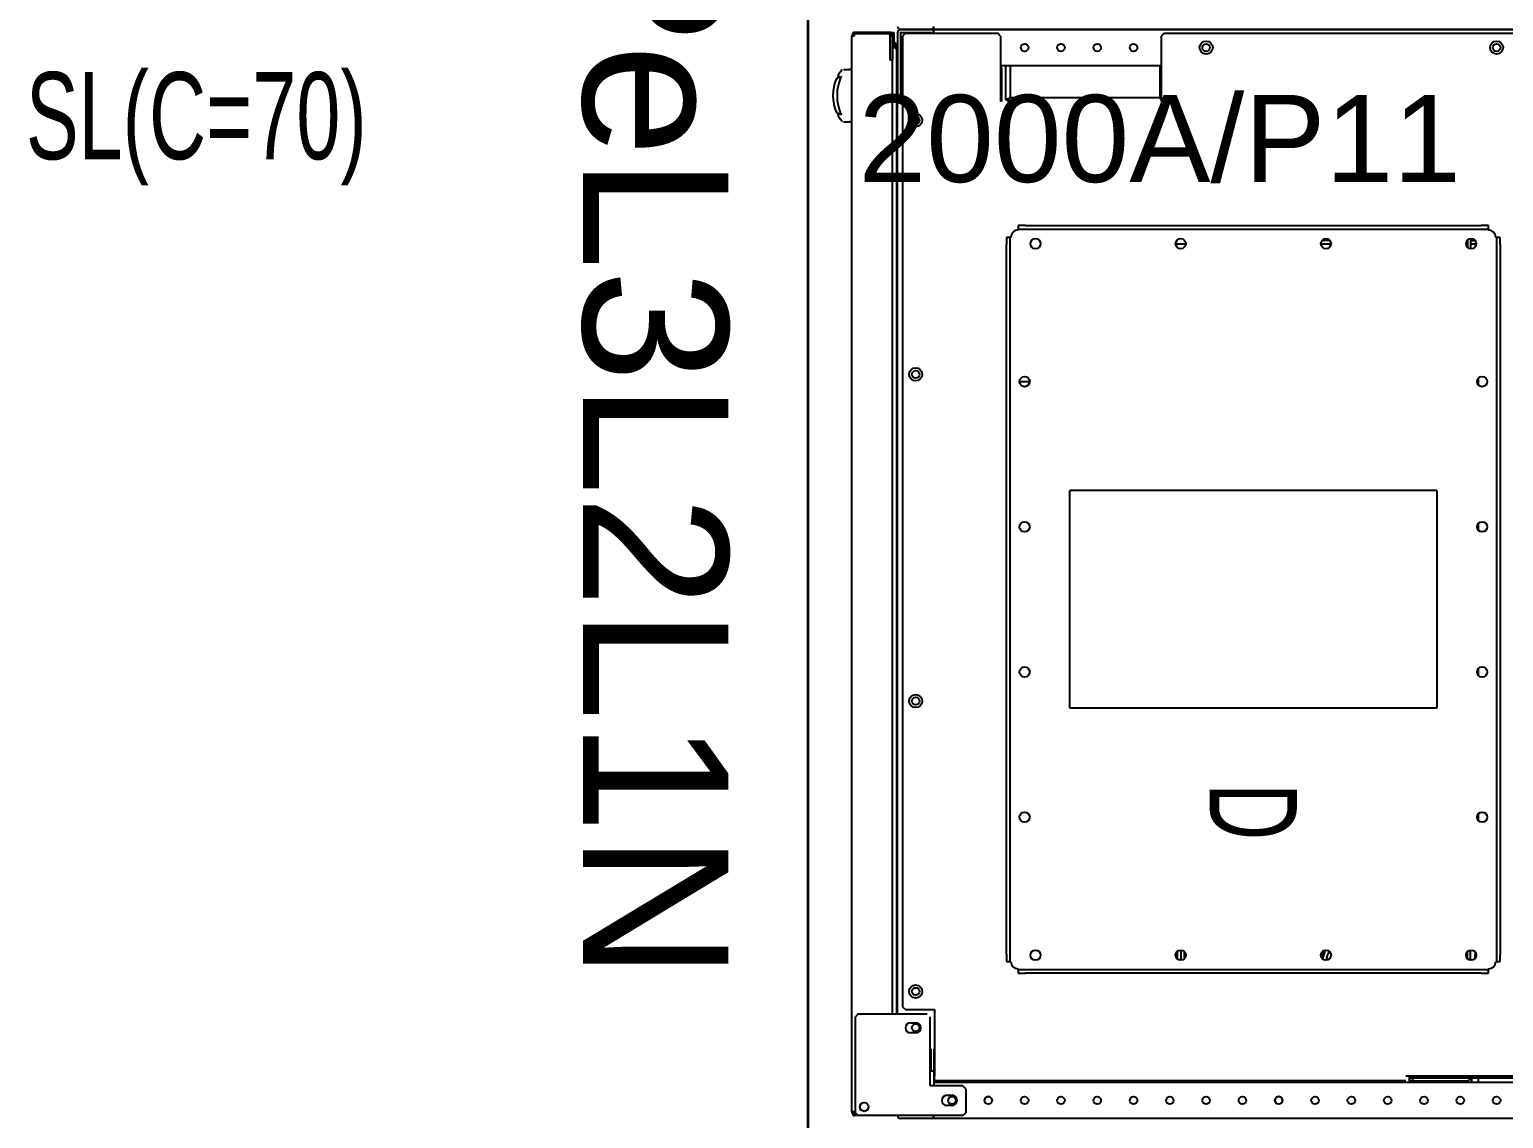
# Model space of a CAD drawing. Header units: millimetres. Extents: x -18178 to 96133, y -22425 to 61598.
# Drawn here: x 40994 to 42009, y 50647 to 51397 of the extents above; entities that cross this region are included whole.
import ezdxf
from ezdxf.enums import TextEntityAlignment as Align

# ---------------------------------------------------------------- set-up
doc = ezdxf.new("R2010")
doc.units = ezdxf.units.MM
for name, color, linetype in [('00B60DEFP12', 7, 'Continuous'), ('00B60RPFP12', 7, 'Continuous'), ('00B60RSFP12', 7, 'Continuous'), ('00B60TEFP1250', 7, 'Continuous'), ('10B60615P6', 7, 'Continuous'), ('10H46682P09R_L20', 7, 'Continuous'), ('10H46831P20_L540', 7, 'Continuous'), ('10H46857P03_12', 7, 'Continuous'), ('10H46857P03_13', 7, 'Continuous'), ('10H46875P01', 7, 'Continuous'), ('10H46941P01', 7, 'Continuous'), ('CAPOCORDA_300M12', 7, 'Continuous'), ('CH0002FE', 7, 'Continuous'), ('CH0650FE', 7, 'Continuous'), ('CH0700FE', 7, 'Continuous'), ('CH0800FE', 7, 'Continuous'), ('EAE-BB-B-OUT-001-KXA 2000A', 131, 'Continuous'), ('EAE-LVP-PANEL', 40, 'Continuous'), ('EAE-UPS PANEL-VERTV.', 7, 'Continuous'), ('GD0199FE', 7, 'Continuous'), ('GUARNIZIONE_PORT', 7, 'Continuous'), ('KXA_200X6_P10_(5', 7, 'Continuous'), ('MA0006LB_A', 7, 'Continuous'), ('MA0007LB_A', 7, 'Continuous'), ('MA0009LB_A', 7, 'Continuous'), ('MA0010LB_A', 7, 'Continuous'), ('MA0015LB_A', 7, 'Continuous'), ('MA0967FE', 7, 'Continuous'), ('MA1128FE', 7, 'Continuous'), ('MA1369FE', 7, 'Continuous'), ('MA1370FE', 7, 'Continuous'), ('MA1451FE', 7, 'Continuous'), ('NEW_COPPER_TERRA', 7, 'Continuous'), ('NEW_TOP_PLATE_AL', 7, 'Continuous'), ('RG0042AL', 7, 'Continuous'), ('RG0140LX', 7, 'Continuous'), ('RG0348CU', 7, 'Continuous'), ('RG0349CU', 7, 'Continuous'), ('RG0676FE', 7, 'Continuous'), ('RG0981FE', 7, 'Continuous'), ('RG0982FE', 7, 'Continuous'), ('RG1002FE', 7, 'Continuous'), ('RG1003FE', 7, 'Continuous'), ('RG1072FE', 7, 'Continuous'), ('RG1082FE', 7, 'Continuous'), ('RG1091FE', 7, 'Continuous'), ('RG1131FE', 7, 'Continuous'), ('SM0001PV', 7, 'Continuous')]:
    doc.layers.add(name, color=color, linetype=linetype)
doc.layers.add('E-ELEC-EQPM', color=7, linetype='Continuous', lineweight=35)
doc.styles.get("Standard").update_dxf_attribs({"font": 'arial.ttf'})

# ---------------------------------------------------------------- blocks, each defined once
blk = doc.blocks.new('A$Ccc32f15b')
at = {"layer": '00B60DEFP12', "color": 7, "linetype": 'Continuous'}
for p, q in [((126.5725255128581, 11.20000000001909), (126.670771318806, 11.20000000001909)), ((126.670771318806, 11.20000000001909), (126.8174744871414, 11.20000000001909)), ((126.670771318806, 11.20000000001909), (126.670771318806, 11.15168534106475))]:
    blk.add_line(p, q, dxfattribs=at)
at = {"layer": '00B60RPFP12', "color": 7, "linetype": 'Continuous'}
blk.add_line((126.5199999999998, 11.32500000001907), (126.8699999999998, 11.32500000001907), dxfattribs=at)
at = {"layer": '00B60RSFP12', "color": 7, "linetype": 'Continuous'}
blk.add_line((126.8174744871414, 11.20000000001909), (126.5725255128582, 11.20000000001909), dxfattribs=at)
at = {"layer": '00B60TEFP1250', "color": 7, "linetype": 'Continuous'}
for p, q in [((121.8950126966317, 21.57500000001662), (121.8950126966317, 21.53229111682322)), ((121.9486876966317, 21.57500000001662), (121.9486876966317, 21.53229111682322)), ((126.6450126966317, 21.49270888321006), (126.6450126966317, 21.45002331519285)), ((126.6450126966317, 21.45002331519284), (126.8174506866552, 21.45002331519284)), ((126.6986876966317, 21.49270888321006), (126.6986876966317, 21.45002331519285))]:
    blk.add_line(p, q, dxfattribs=at)
at = {"layer": '10B60615P6', "color": 7, "linetype": 'Continuous'}
blk.add_line((102.0874999999998, 21.30000000001664), (102.0874999999998, 21.46308964481454), dxfattribs=at)
at = {"layer": '10H46682P09R_L20', "color": 7, "linetype": 'Continuous'}
blk.add_line((106.9575000000069, 6.124553000563232), (106.9575000000069, 5.775446999470034), dxfattribs=at)
at = {"layer": '10H46831P20_L540', "color": 7, "linetype": 'Continuous'}
blk.add_line((106.970000000007, 21.5750000000166), (106.970000000007, 21.52679491926078), dxfattribs=at)
at = {"layer": '10H46857P03_12', "color": 7, "linetype": 'Continuous'}
for p, q in [((96.19499999999974, 5.589839702224708e-11), (96.19500003173326, -0.06358486891310378)), ((96.1949999999998, 5.589129159488948e-11), (96.19500001932633, -0.06358528323709578)), ((97.99499999999975, -0.06358486891310378), (97.99499999999975, 5.589839702224708e-11)), ((96.1949999999998, -9.138354073456867e-09), (96.1949999999998, -0.06358490273318296)), ((96.19499999999974, -0.06358486891311088), (96.19499999999974, -0.06449363991806933)), ((96.19499999999974, -0.2812315080756065), (96.19499999999974, -0.06449363991810486)), ((96.19577659083845, -0.06048007925044629), (96.19712348543854, -0.08403272390280137)), ((96.45999999999972, -0.4099999999440769), (96.46366864280654, -0.3708678100048672)), ((96.46000003683596, -0.3856431777391904), (96.45999999470857, -0.4596014053952757)), ((97.72633136195387, -0.3708678607880884), (97.7299999999997, -0.4099999999440485)), ((97.73000000560816, -0.459601313621846), (97.7299999288862, -0.3394100234260975)), ((97.99287618294491, -0.08403467987613311), (97.99423271664452, -0.06049384255285162)), ((97.99499999999975, -0.06449363991809776), (97.99499999999975, -0.06358528317097978)), ((97.99499999999975, -0.281231508074768), (97.99499999999975, -0.102255930294298))]:
    blk.add_line(p, q, dxfattribs=at)
for centre, radius, start, end in [((97.09499999999994, 0.7750000000556199), 1.424999999999665, 232.7834972262508, 241.8451603549208), ((97.09433249318508, 1.100627570374492), 1.608626122559727, 245.3054807475982, 294.7373460338659), ((96.43499999998986, -0.4596659516568664), 0.02500000000981459, 299.0105403670568, 0.6583638523642329), ((97.75500000000406, -0.4596659486081904), 0.025000000004214, 179.3403294292135, 240.9885785879486), ((97.09499999999994, 0.7750000000556199), 1.424999999999665, 298.2111664134742, 307.2305713006061)]:
    blk.add_arc(centre, radius, start, end, dxfattribs=at)
for points in [[(96.20545187544442, -0.325741433270629), (96.21268167558824, -0.3400627838655339), (96.22254741824176, -0.3519050770022574), (96.23504910340515, -0.3612683126808065)], [(97.95811400465973, -0.3588007075564263), (97.96913144481547, -0.3498495729245761), (97.97794478395261, -0.3388258591626965), (97.98455402207102, -0.3257295662708017)]]:
    blk.add_open_spline(points, degree=3, dxfattribs=at)
for points, knots in [([(96.42150939133674, -0.4807135994620779), (96.4233795527239, -0.4817630577985952), (96.42678823635586, -0.4835932381481101), (96.4333208412983, -0.4849145118107714), (96.44050921600288, -0.4844686138560164), (96.4446675682274, -0.4826626655212749), (96.44712426276155, -0.4815292142847127)], [0, 0, 0, 0, 0.2180283761151207, 0.4613181739924755, 0.7249289181221956, 1, 1, 1, 1]), ([(97.74287540104214, -0.481529024792124), (97.74533211339818, -0.4826625269866369), (97.74949050180285, -0.4844685602001064), (97.75667898020967, -0.4849145299094459), (97.76321168904033, -0.4835932696867147), (97.76662042385178, -0.481763066015418), (97.76849061154039, -0.4807135945658914)], [0, 0, 0, 0, 0.2750709572983122, 0.5386818568431948, 0.7819717626834661, 1, 1, 1, 1])]:
    blk.add_open_spline(points, degree=3, knots=knots, dxfattribs=at)
at = {"layer": '10H46857P03_13', "color": 7, "linetype": 'Continuous'}
for p, q in [((96.47999999999976, -0.3662812727456028), (96.47999999999965, -0.4784142457941627)), ((96.48802227353704, -0.5049467663872207), (96.48000106064919, -0.4782301852428574)), ((96.48802227353704, -0.5057072097464044), (96.50980831305233, -0.5242974820336883)), ((97.68019168885732, -0.5242974804578822), (97.70197773844498, -0.5057071904490655)), ((97.7099989391003, -0.4782301461139156), (97.70197773844498, -0.504946745415765)), ((97.70999999990576, -0.4784142395078277), (97.70999994107083, -0.3900313995767561)), ((96.49467479439446, -0.5118070925889882), (96.49531076821526, -0.5144228019620911))]:
    blk.add_line(p, q, dxfattribs=at)
blk.add_arc((97.09499999999949, 0.7750000000568491), 1.425000000001008, 245.6975698154558, 294.3472386131288, dxfattribs=at)
at = {"layer": '10H46875P01', "color": 7, "linetype": 'Continuous'}
for p, q in [((131.0699999999998, 21.35000000001691), (130.9149999999998, 21.35000000001691)), ((130.9199999999998, 20.8250000000169), (130.8649999999998, 20.8250000000169)), ((131.0699999999998, 20.8250000000169), (131.0199999999998, 20.8250000000169)), ((130.9199999999999, 19.72502331519192), (130.8649999999999, 19.72502331519192)), ((131.0699999999561, 19.72502331519192), (131.0199999999998, 19.72502331519192)), ((130.9199999999998, 19.2000233151919), (130.8649999999998, 19.2000233151919)), ((131.0699999999563, 19.2000233151919), (131.0199999999998, 19.2000233151919)), ((131.0699999999561, 18.67502331519192), (131.0199999999998, 18.67502331519192)), ((131.0699999999561, 18.22502331519193), (131.0199999999998, 18.22502331519193)), ((131.0600000000041, 17.70002331519191), (131.0199999999998, 17.70002331519191)), ((131.0649999999998, 17.17502331519194), (131.0199999999998, 17.17502331519194)), ((131.0699999999998, 15.87500000001724), (131.0199999999998, 15.87500000001724)), ((131.0699999999998, 15.35000000001725), (131.0199999999998, 15.35000000001725)), ((131.0699999999998, 14.82500000001724), (131.0199999999998, 14.82500000001724)), ((131.0699999999998, 14.37500000001724), (131.0199999999998, 14.37500000001724)), ((131.0699999999998, 13.85000000001725), (131.0199999999998, 13.85000000001725)), ((131.0699999999998, 13.32500000001724), (131.0199999999998, 13.32500000001724)), ((131.0699999999507, 12.22502331519293), (131.0199999999998, 12.22502331519293)), ((131.069999999951, 11.70002331519292), (131.0199999999998, 11.70002331519292)), ((131.0699999999507, 11.17502331519295), (131.0199999999998, 11.17502331519295)), ((131.0699999999507, 10.72502331519293), (131.0199999999998, 10.72502331519293)), ((131.0600000000041, 10.20002331519292), (131.0199999999998, 10.20002331519292)), ((131.0650000000039, 9.675023315192945), (131.0199999999998, 9.675023315192945))]:
    blk.add_line(p, q, dxfattribs=at)
at = {"layer": '10H46941P01', "color": 7, "linetype": 'Continuous'}
for p, q in [((95.3724999999973, 1.575000000018008), (95.3724999999973, 1.525000000018011)), ((95.92249999999731, 1.550000000016624), (95.92249999999731, 1.575000000017965))]:
    blk.add_line(p, q, dxfattribs=at)
at = {"layer": 'CAPOCORDA_300M12', "color": 7, "linetype": 'Continuous'}
for radius, start, end in [(0.8433593749999999, 239.7617140318363, 261.8602844820874), (0.7143750000000001, 237.6641004832364, 263.9578980321151)]:
    blk.add_arc((126.9450126966621, 17.0433826901814), radius, start, end, dxfattribs=at)
at = {"layer": 'CH0002FE', "color": 7, "linetype": 'Continuous'}
for p, q in [((131.0199999999998, 3.975000000016621), (131.0699999999997, 3.975000000016621)), ((131.0699999999998, 3.87500000001662), (131.0199999999998, 3.87500000001662)), ((130.6949999999998, 2.825000000016622), (130.9149999999998, 2.825000000016622))]:
    blk.add_line(p, q, dxfattribs=at)
for start, end in [(270, 302.995885473499), (312.6423099799229, 0)]:
    blk.add_arc((130.9149999999998, 2.980000000016631), 0.155000000000001, start, end, dxfattribs=at)
at = {"layer": 'CH0650FE', "color": 7, "linetype": 'Continuous'}
for p, q in [((97.3199999999998, 1.750000000016641), (97.3199999999998, 1.680000000016634)), ((97.3199999999998, 1.575000000016637), (97.3199999999998, 1.680000000016641)), ((128.7199999999998, 1.575000000016637), (97.3199999999998, 1.575000000016637))]:
    blk.add_line(p, q, dxfattribs=at)
for centre in [(97.9449999999998, 2.200000000016637), (106.6949999999998, 2.200000000016637), (117.9449999999998, 2.20000000001663), (127.9449999999998, 2.20000000001663), (129.1949999999998, 2.20000000001663)]:
    blk.add_circle(centre, 0.13, dxfattribs=at)
for centre, start, end in [((131.6950126966696, 14.70000000001765), 40.61546807924655, 318.2476066296409), ((131.6950126966697, 4.700000000017653), 90.43563441071389, 269.5869180448319), ((131.6950126966697, 3.45000000001766), 91.20942755663862, 268.8624147053389)]:
    blk.add_arc(centre, 0.13, start, end, dxfattribs=at)
at = {"layer": 'CH0700FE', "color": 7, "linetype": 'Continuous'}
for p, q in [((107.0674744871389, 21.57500000001662), (106.8225255128607, 21.57500000001662)), ((112.0674744871389, 21.57500000001662), (111.8225255128607, 21.57500000001662)), ((117.0674744871389, 21.57500000001662), (116.8225255128607, 21.57500000001662)), ((122.0674744871389, 21.57500000001662), (121.8225255128607, 21.57500000001662)), ((131.0699999999999, 21.57500000001662), (130.9149999999998, 21.57500000001662))]:
    blk.add_line(p, q, dxfattribs=at)
at = {"layer": 'CH0800FE', "color": 7, "linetype": 'Continuous'}
for p, q in [((132.3199999999999, 42.82500000001663), (132.3199999999999, 2.825000000016622)), ((94.81999999999985, 2.825000000016615), (94.81999999999985, 34.20000000001912)), ((131.0699999999998, 2.825000000016622), (131.0699999999998, 30.57500000001662)), ((96.06999999999985, 10.65000000001663), (96.06999999999985, 5.125000000016634)), ((94.92499999999981, 2.825000000016615), (94.8199999999998, 2.825000000016615)), ((94.92499999999981, 2.825000000016615), (94.9449999999998, 2.825000000016615)), ((131.0699999999998, 2.825000000016622), (131.1749999999998, 2.825000000016622)), ((131.1749999999998, 2.825000000016622), (131.1949999999998, 2.825000000016622)), ((132.3199999999999, 2.825000000016622), (132.2199999999998, 2.825000000016622))]:
    blk.add_line(p, q, dxfattribs=at)
for centre in [(95.44499999999985, 22.20000000001662), (131.6949999999998, 22.20000000001663), (131.6949999999998, 20.95000000001663), (131.6949999999998, 19.70000000001663), (131.6949999999998, 18.45000000001663), (131.6949999999998, 17.20000000001663), (131.6949999999998, 15.95000000001663), (131.6949999999998, 14.70000000001662), (131.6949999999998, 13.45000000001662), (95.44499999999985, 12.20000000001662), (131.6949999999998, 12.20000000001662), (131.6949999999998, 10.95000000001663), (95.44499999999985, 9.700000000016615), (131.6949999999998, 9.70000000001663), (95.44499999999985, 8.450000000016615), (131.6949999999998, 8.45000000001663), (95.44499999999985, 7.200000000016615), (131.6949999999998, 7.20000000001663), (95.44499999999985, 5.950000000016615), (131.6949999999998, 5.95000000001663), (131.6949999999998, 4.70000000001663), (131.6949999999998, 3.45000000001663)]:
    blk.add_circle(centre, 0.13, dxfattribs=at)
at = {"layer": 'GD0199FE', "color": 7, "linetype": 'Continuous'}
blk.add_line((128.6699999999998, 1.550000000016624), (128.6699999999998, 1.575000000016352), dxfattribs=at)
at = {"layer": 'GUARNIZIONE_PORT', "color": 7, "linetype": 'Continuous'}
for p, q in [((128.7199999999998, 1.550000000016624), (95.56999999999968, 1.550000000016631)), ((95.86999999999969, 1.400000000016632), (95.87499999999957, 1.400000000016632))]:
    blk.add_line(p, q, dxfattribs=at)
blk.add_arc((95.56999999999974, 1.400000000016632), 0.1500000000000002, 90.00000000002116, 180, dxfattribs=at)
at = {"layer": 'KXA_200X6_P10_(5', "color": 7, "linetype": 'Continuous'}
for p, q in [((101.5699999999999, 21.91715728754204), (101.5699999999999, 21.66715728754204)), ((101.6949999999999, 21.91715728754204), (101.5699999999999, 21.91715728754204)), ((101.6949999999999, 21.66715728754204), (101.6949999999999, 21.91715728754204)), ((101.6949999999999, 21.91715728754204), (101.7249999999999, 21.91715728754204)), ((101.7249999999998, 21.92000000001664), (101.7249999999998, 21.91715728754204)), ((101.9778427124745, 22.17000000001666), (101.9749999999998, 22.17000000001666)), ((102.2278427124744, 22.32500000001664), (101.9778427124744, 22.32500000001664)), ((101.9778427124745, 22.32500000001664), (101.9778427124745, 22.20000000001664)), ((101.9778427124745, 22.20000000001664), (102.2278427124745, 22.20000000001664)), ((101.9778427124744, 22.17000000001664), (101.9778427124744, 22.20000000001664)), ((102.2278427124744, 22.32500000001664), (126.6621572875251, 22.32500000001663)), ((102.2278427124744, 22.20000000001664), (126.6621572875251, 22.20000000001663)), ((126.9121572875252, 22.32500000001664), (126.6621572875252, 22.32500000001664)), ((126.6621572875252, 22.20000000001664), (126.9121572875252, 22.20000000001664)), ((126.9121572875252, 22.20000000001664), (126.9121572875252, 22.32500000001664)), ((126.9121572875252, 22.20000000001664), (126.9121572875252, 22.17000000001664)), ((126.9149999999998, 22.17000000001664), (126.9121572875252, 22.17000000001664)), ((127.1649999999998, 21.91715728754204), (127.1649999999998, 21.92000000001664)), ((127.1649999999998, 21.91715728754204), (127.1949999999998, 21.91715728754204)), ((127.1949999999998, 21.91715728754204), (127.1949999999998, 21.66715728754204)), ((127.3199999999998, 21.91715728754204), (127.1949999999998, 21.91715728754204)), ((127.3199999999998, 21.66715728754204), (127.3199999999998, 21.91715728754204)), ((101.5699999999999, 5.982842712491284), (101.5699999999999, 21.66715728754204)), ((101.6949999999999, 5.982842712491284), (101.6949999999999, 21.66715728754204)), ((127.1949999999999, 21.66715728754204), (127.1949999999999, 5.982842712491234)), ((127.3199999999999, 21.66715728754204), (127.3199999999999, 5.982842712491234)), ((110.6950000000001, 20.13750000001663), (118.1950000000001, 20.13750000001663)), ((110.6950000000001, 20.13750000001663), (110.6950000000001, 7.51250000001663)), ((118.1950000000001, 20.13750000001663), (118.1950000000001, 7.51250000001663)), ((118.1950000000001, 7.512500000016637), (110.6950000000001, 7.512500000016637)), ((101.5699999999999, 5.982842712491284), (101.5699999999999, 5.732842712491284)), ((101.5699999999999, 5.732842712491284), (101.6949999999999, 5.732842712491284)), ((101.6949999999999, 5.732842712491284), (101.6949999999999, 5.982842712491284)), ((101.7249999999998, 5.732842712491241), (101.6949999999998, 5.732842712491241)), ((101.7249999999998, 5.732842712491284), (101.7249999999998, 5.730000000016638)), ((127.1649999999998, 5.730000000016638), (127.1649999999998, 5.732842712491241)), ((127.1949999999998, 5.732842712491241), (127.1649999999998, 5.732842712491241)), ((127.1949999999998, 5.982842712491241), (127.1949999999998, 5.732842712491241)), ((127.1949999999998, 5.732842712491241), (127.3199999999998, 5.732842712491241)), ((127.3199999999998, 5.732842712491241), (127.3199999999998, 5.982842712491241)), ((101.9749999999998, 5.480000000016638), (101.9778427124745, 5.480000000016638)), ((101.9778427124745, 5.450000000016637), (101.9778427124745, 5.480000000016638)), ((102.2278427124744, 5.450000000016644), (101.9778427124744, 5.450000000016644)), ((101.9778427124745, 5.450000000016637), (101.9778427124745, 5.325000000016637)), ((101.9778427124745, 5.325000000016644), (102.2278427124745, 5.325000000016644)), ((126.6621572875252, 5.450000000016644), (102.2278427124745, 5.450000000016644)), ((126.6621572875252, 5.325000000016644), (102.2278427124745, 5.325000000016644)), ((126.9121572875252, 5.450000000016637), (126.6621572875252, 5.450000000016637)), ((126.6621572875252, 5.325000000016644), (126.9121572875252, 5.325000000016644)), ((126.9121572875252, 5.480000000016631), (126.9149999999998, 5.480000000016631)), ((126.9121572875252, 5.480000000016638), (126.9121572875252, 5.450000000016644)), ((126.9121572875252, 5.325000000016644), (126.9121572875252, 5.450000000016644))]:
    blk.add_line(p, q, dxfattribs=at)
for centre, radius in [((106.9449999999998, 21.70000000001664), 0.1750000000000005), ((111.9449999999998, 21.70000000001664), 0.1750000000000005), ((116.9449999999998, 21.70000000001664), 0.1750000000000005), ((121.9449999999998, 21.70000000001664), 0.1750000000000005), ((102.1949999999999, 21.32500000001664), 0.1749999999999995), ((126.6949999999998, 21.32500000001664), 0.1749999999999995), ((102.1949999999999, 16.32500000001664), 0.1749999999999995), ((126.6949999999998, 16.32500000001664), 0.1749999999999995), ((102.1949999999999, 11.32500000001663), 0.1749999999999995), ((126.6949999999998, 11.32500000001663), 0.1749999999999995), ((102.1949999999999, 6.32500000001663), 0.1749999999999995), ((106.9449999999998, 5.950000000016637), 0.1750000000000005), ((111.9449999999998, 5.950000000016637), 0.1750000000000005), ((116.9449999999998, 5.950000000016637), 0.1750000000000005), ((121.9449999999998, 5.950000000016644), 0.1750000000000005), ((126.6949999999998, 6.325000000016644), 0.1749999999999995)]:
    blk.add_circle(centre, radius, dxfattribs=at)
for centre, radius, start, end in [((101.9749999999998, 21.92000000001664), 0.2499999999999947, 90, 180), ((126.9149999999998, 21.92000000001664), 0.2500000000000002, 0, 90), ((101.9749999999998, 5.730000000016631), 0.2500000000000002, 180, 270), ((126.9149999999998, 5.730000000016638), 0.2499999999999947, 270, 0)]:
    blk.add_arc(centre, radius, start, end, dxfattribs=at)
at = {"layer": 'MA0006LB_A', "color": 7, "linetype": 'Continuous'}
for p, q in [((131.0650000000039, 9.60000000001699), (131.0650000000039, 10.35000000001699)), ((131.070000000004, 10.35000000001699), (131.065000000004, 10.35000000001699)), ((131.060000000004, 10.11976915522327), (131.0650000000039, 10.11976915522327)), ((131.060000000004, 10.11976915522327), (131.060000000004, 10.07114440080284)), ((131.060000000004, 10.07114440080285), (131.0650000000039, 10.07114440080285)), ((131.060000000004, 9.87885559923113), (131.0650000000039, 9.87885559923113)), ((131.060000000004, 9.87885559923113), (131.060000000004, 9.8302308448107)), ((131.060000000004, 9.8302308448107), (131.0650000000039, 9.8302308448107)), ((131.070000000004, 9.60000000001699), (131.065000000004, 9.60000000001699))]:
    blk.add_line(p, q, dxfattribs=at)
at = {"layer": 'MA0007LB_A', "color": 7, "linetype": 'Continuous'}
for p, q in [((131.0649999999998, 17.10000000001853), (131.0649999999998, 17.85000000001853)), ((131.0699999999998, 17.85000000001853), (131.0649999999998, 17.85000000001853)), ((131.0599999999999, 17.64702063916634), (131.0649999999999, 17.64702063916634)), ((131.0599999999999, 17.64702063916634), (131.0599999999999, 17.59334221040469)), ((131.0599999999999, 17.59334221040469), (131.0649999999999, 17.59334221040469)), ((131.0599999999999, 17.59334221040469), (131.0600000000002, 17.47574900135011)), ((131.0600000000002, 17.47574900135011), (131.0650000000002, 17.47574900135011)), ((131.0599999999999, 17.35366178430614), (131.0649999999999, 17.35366178430614)), ((131.0599999999999, 17.35366178430614), (131.0599999999999, 17.30297936087072)), ((131.0599999999999, 17.30297936087072), (131.0649999999999, 17.30297936087072)), ((131.0699999999998, 17.10000000001853), (131.0649999999998, 17.10000000001853))]:
    blk.add_line(p, q, dxfattribs=at)
at = {"layer": 'MA0009LB_A', "color": 7, "linetype": 'Continuous'}
for p, q in [((131.0600000000041, 10.23666502948656), (131.0650000000041, 10.23666502948656)), ((131.0600000000041, 10.23666502948656), (131.0600000000041, 10.18804027506613)), ((131.0600000000041, 10.18804027506613), (131.0650000000041, 10.18804027506613)), ((131.0600000000041, 9.995753095890862), (131.0600000000041, 9.995751473494423)), ((131.0600000000041, 9.742313359545506), (131.0650000000041, 9.742313359545506)), ((131.0600000000041, 9.742313359545506), (131.0600000000041, 9.713334970547464)), ((131.0600000000041, 9.713334970547479), (131.0650000000041, 9.713334970547479))]:
    blk.add_line(p, q, dxfattribs=at)
at = {"layer": 'MA0010LB_A', "color": 7, "linetype": 'Continuous'}
for p, q in [((131.0600000000041, 17.74604083667155), (131.0650000000041, 17.74604083667155)), ((131.0600000000041, 17.74604083667155), (131.0600000000041, 17.69250498009785)), ((131.0600000000041, 17.69250498009784), (131.0650000000041, 17.69250498009784)), ((131.0600000000041, 17.69250498009784), (131.0600000000041, 17.65019756505498)), ((131.0600000000041, 17.58885649864614), (131.0600000000041, 17.57522410360382)), ((131.0600000000041, 17.57522410360383), (131.0650000000041, 17.57522410360383)), ((131.0600000000041, 17.23359063746835), (131.0650000000041, 17.23359063746835)), ((131.0600000000041, 17.23359063746835), (131.0600000000041, 17.20395916336477)), ((131.0600000000041, 17.20395916336477), (131.0650000000041, 17.20395916336477))]:
    blk.add_line(p, q, dxfattribs=at)
at = {"layer": 'MA0015LB_A', "color": 7, "linetype": 'Continuous'}
for p, q in [((131.0650000000041, 5.950023315188936), (131.0650000000041, 6.700023315188936)), ((131.0700000000041, 6.700023315188936), (131.0650000000041, 6.700023315188936)), ((131.0600000000041, 6.473450412392673), (131.0650000000041, 6.473450412392673)), ((131.0600000000041, 6.473450412392673), (131.0600000000041, 6.422767988957254)), ((131.0600000000041, 6.422767988957254), (131.0650000000041, 6.422767988957254)), ((131.0600000000041, 6.422767988957254), (131.0600000000041, 6.224282636094408)), ((131.0600000000041, 6.224282636094401), (131.0650000000041, 6.224282636094401)), ((131.0600000000041, 6.224282636094401), (131.0600000000041, 6.176596217985214)), ((131.0600000000041, 6.176596217985214), (131.0650000000041, 6.176596217985214)), ((131.0700000000041, 5.950023315188936), (131.0650000000041, 5.950023315188936))]:
    blk.add_line(p, q, dxfattribs=at)
at = {"layer": 'MA0967FE', "color": 7, "linetype": 'Continuous'}
for p, q in [((99.4449999999998, 1.550000000016631), (99.4449999999998, 1.575000000016644)), ((99.54499999999982, 1.575000000016637), (99.54499999999982, 1.550000000016631))]:
    blk.add_line(p, q, dxfattribs=at)
blk.add_arc((97.54999999999981, 1.495000000016638), 0.07999999999999952, 90, 136.567463442215, dxfattribs=at)
at = {"layer": 'MA1128FE', "color": 7, "linetype": 'Continuous'}
for p, q in [((95.48708438024286, 1.525000000017997), (95.29249999999732, 1.525000000018004)), ((95.29249999999732, 1.525000000018004), (95.29249999999732, 1.450000000018001)), ((95.01999999999734, 1.450000000028105), (94.91999999999823, 1.35000000002811)), ((94.91999999999737, 1.35000000002811), (94.91999999999737, 1.450000000028112)), ((94.91999999999737, 1.450000000028112), (94.99499999999736, 1.450000000028105)), ((94.91999999999817, 1.35000000002811), (94.9199999999972, 0.1050000000365685)), ((94.99499999999736, 1.450000000028105), (94.99499999999736, 1.425000000022791)), ((95.01499999999723, 1.445000000027953), (94.99999999999736, 1.445000000028102)), ((95.01999999999734, 1.450000000028105), (95.42857864376643, 1.450000000028076)), ((94.96999999999977, 0.1050000000365685), (94.91999999999726, 0.1050000000365756)), ((132.1699999999998, 0.1050000000342379), (132.2199999999972, 0.1050000000342308)), ((132.2199999999972, 0.225000000013722), (132.2199999999973, 0.1050000000342308))]:
    blk.add_line(p, q, dxfattribs=at)
for centre, radius, start, end in [((94.9999999999981, 1.365000000028104), 0.07999999999999674, 90.00000000056997, 93.583321698999), ((95.00000000000219, 0.1050000000080473), 0.07999999999015532, 179.9999999999898, 263.8846904493714), ((132.1399999999923, 0.1050000000057167), 0.07999999999015532, 276.115309597223, 0)]:
    blk.add_arc(centre, radius, start, end, dxfattribs=at)
at = {"layer": 'MA1369FE', "color": 7, "linetype": 'Continuous'}
for p, q in [((94.8199999999998, 2.82000000001662), (94.8199999999998, 2.825000000016622)), ((94.8199999999998, 2.72000000001664), (94.8199999999998, 2.820000000016634)), ((130.9149999999998, 2.825000000016622), (131.0699999999998, 2.825000000016622)), ((131.0699193338481, 2.975000000016628), (131.0699999999323, 2.975000000016628)), ((132.3199999999998, 2.820000000016634), (132.3199999999998, 2.825000000016637)), ((132.3199999999998, 2.820000000016634), (132.3199999999998, 2.720000000016626)), ((94.8199999999998, 1.675000000016631), (94.82012515664164, 1.674874843374766)), ((94.91987484335792, 1.575125156658487), (94.91999999999982, 1.57500000001663)), ((97.3199999999998, 1.575000000016622), (97.31499999999997, 1.575000000016622)), ((132.2199999999998, 1.575000000016622), (132.2201251566417, 1.575125156658473)), ((132.319874843358, 1.674874843374809), (132.3199999999999, 1.675000000016624))]:
    blk.add_line(p, q, dxfattribs=at)
at = {"layer": 'MA1370FE', "color": 7, "linetype": 'Continuous'}
for p, q in [((94.8199999999998, 1.680000000016634), (94.8199999999998, 2.720000000016633)), ((94.91999999999982, 1.680000000016634), (94.91999999999982, 2.720000000016633)), ((94.92499999999981, 2.825000000016637), (94.9449999999998, 2.825000000016637)), ((94.92499999999981, 2.725000000016635), (94.9449999999998, 2.725000000016635)), ((129.9249999999998, 2.82500000001663), (130.6949999999998, 2.82500000001663)), ((129.9249999999998, 2.725000000016635), (130.6949999999998, 2.725000000016635)), ((130.6949999999998, 2.82500000001663), (130.6949999999998, 2.725000000016628)), ((132.3199999999998, 2.720000000016633), (132.3199999999998, 1.680000000016634)), ((94.92499999999981, 1.675000000016631), (97.21499999999983, 1.675000000016631)), ((94.92499999999981, 1.575000000016637), (97.21499999999983, 1.575000000016637)), ((97.21999999999983, 1.750000000016641), (97.21999999999983, 1.680000000016634)), ((97.3199999999998, 1.750000000016641), (97.3199999999998, 1.680000000016634))]:
    blk.add_line(p, q, dxfattribs=at)
for centre, radius, start, end in [((94.92499999999981, 2.720000000016633), 0.1049999999999995, 90, 180), ((94.92499999999981, 2.720000000016633), 0.00499999999999945, 90, 180), ((132.2149999999998, 2.720000000016633), 0.1050000000000009, 0, 87.27059736322357), ((94.92499999999981, 1.680000000016634), 0.1049999999999995, 180, 270), ((94.92499999999981, 1.680000000016634), 0.00499999999999945, 180, 270), ((97.21499999999978, 1.680000000016634), 0.00499999999999945, 270, 0), ((97.21499999999978, 1.680000000016634), 0.1049999999999995, 270, 0), ((132.2149999999998, 1.680000000016634), 0.1049999999999995, 272.7294026367764, 0)]:
    blk.add_arc(centre, radius, start, end, dxfattribs=at)
at = {"layer": 'MA1451FE', "color": 7, "linetype": 'Continuous'}
for p, q in [((131.2949999999999, 3.925000000016631), (131.1949999999999, 3.82500000001663)), ((131.1949999999999, 3.82500000001663), (131.1949999999999, 2.70000000001663)), ((131.2949999999999, 3.925000000016631), (132.1199999999999, 3.925000000016631)), ((132.2199999999998, 3.82500000001663), (132.1199999999998, 3.925000000016631)), ((132.2199999999998, 3.82500000001663), (132.2199999999998, 0.2250000000166281)), ((131.5199999999998, 3.275000000016625), (131.5199999999998, 3.450000000016622)), ((131.8699999999999, 3.45000000001663), (131.8699999999999, 3.275000000016632)), ((128.7199999999998, 0.2250000000166281), (128.7199999999998, 2.600000000016628)), ((131.1949999999999, 2.700000000016622), (128.8199999999999, 2.700000000016622)), ((129.0199999999998, 2.025000000016632), (129.0199999999998, 2.20000000001663)), ((129.3699999999999, 2.200000000016622), (129.3699999999999, 2.025000000016625)), ((128.7199999999998, 0.2250000000166281), (128.8199999999999, 0.1250000000166267)), ((132.1199999999998, 0.1250000000166338), (128.8199999999998, 0.1250000000166338)), ((132.1199999999998, 0.1250000000166338), (132.2199999999998, 0.2250000000166352))]:
    blk.add_line(p, q, dxfattribs=at)
blk.add_circle((131.9199999999998, 0.4250000000166239), 0.1525, dxfattribs=at)
for centre, radius, start, end in [((131.6949999999998, 3.45000000001663), 0.175000000000003, 0, 180), ((131.6949999999998, 3.275000000016625), 0.175000000000003, 180, 0), ((129.1949999999999, 2.200000000016622), 0.1749999999999918, 0, 180), ((129.1949999999999, 2.025000000016632), 0.175000000000003, 180, 0)]:
    blk.add_arc(centre, radius, start, end, dxfattribs=at)
at = {"layer": 'NEW_COPPER_TERRA', "color": 7, "linetype": 'Continuous'}
for p, q in [((130.9149999999998, 21.30500000001665), (130.9149999999998, 24.34500000001667)), ((102.0217949192429, 21.30000000001664), (102.3682050807567, 21.30000000001664)), ((102.0725255128606, 21.20000000001664), (102.3174744871389, 21.20000000001664)), ((126.8682050807567, 21.30000000001664), (126.5217949192429, 21.30000000001664)), ((126.8174744871389, 21.20000000001664), (126.5725255128606, 21.20000000001664)), ((130.9149999999998, 21.20000000001664), (130.8649999999999, 21.20000000001664)), ((130.9149999999998, 21.20000000001664), (130.9149999999998, 21.30500000001665)), ((130.9199999999998, 19.30000000001664), (130.9199999999998, 21.19500000001663)), ((131.0199999999998, 19.30000000001664), (131.0199999999998, 21.19500000001665)), ((130.9199999999998, 19.20000000001664), (130.9199999999998, 19.30000000001664)), ((130.9199999999998, 19.30000000001664), (131.0199999999998, 19.30000000001664)), ((131.0199999999998, 19.30000000001664), (131.0199999999998, 19.20000000001664)), ((131.0199999999998, 19.20000000001664), (130.9199999999998, 19.20000000001664))]:
    blk.add_line(p, q, dxfattribs=at)
for radius, end in [(0.1049999999999995, 89.99999999996906), (0.00499999999999945, 90)]:
    blk.add_arc((130.9149999999998, 21.19500000001665), radius, 0, end, dxfattribs=at)
at = {"layer": 'NEW_TOP_PLATE_AL', "color": 7, "linetype": 'Continuous'}
for p, q in [((94.94499999999985, 10.75000000001666), (94.94499999999991, 33.80000000001667)), ((130.8649999999999, 26.57500000001664), (130.8649999999998, 19.07500000001664)), ((131.0199999999998, 19.07500000001664), (131.0199999999998, 2.850000000016543)), ((94.94499999999985, 10.75000000001666), (95.04499999999987, 10.65000000001665)), ((95.04499999999982, 10.65000000001665), (97.29499999999982, 10.65000000001665)), ((95.04499999999976, 5.125000000016648), (94.94499999999974, 5.025000000016647)), ((95.04499999999976, 5.125000000016648), (97.29499999999976, 5.125000000016641)), ((94.9449999999998, 1.850000000016649), (94.9449999999998, 5.025000000016647)), ((128.5699999999998, 2.850000000016543), (130.8649999999998, 2.850000000016536)), ((128.5699999999998, 1.850000000016529), (128.5699999999998, 2.850000000016536)), ((131.0199999999998, 2.850000000016536), (130.8649999999999, 2.850000000016536)), ((94.9449999999998, 1.850000000016649), (95.04499999999982, 1.750000000016648)), ((95.04499999999976, 1.750000000016648), (128.4699999999998, 1.750000000016534)), ((128.4699999999998, 1.750000000016534), (128.5699999999999, 1.850000000016536))]:
    blk.add_line(p, q, dxfattribs=at)
for centre in [(95.44499999999985, 22.20000000001666), (95.44499999999985, 12.20000000001664), (97.9449999999998, 2.200000000016637), (106.6949999999998, 2.200000000016608), (117.9449999999997, 2.200000000016573), (127.9449999999998, 2.200000000016537)]:
    blk.add_circle(centre, 0.2250000000000001, dxfattribs=at)
at = {"layer": 'RG0042AL', "color": 7, "linetype": 'Continuous'}
for p, q in [((131.0449999999998, 20.82500000001681), (131.0449999999998, 19.72502331519192)), ((131.0449999999998, 18.67502331519192), (131.0449999999998, 18.22502331519192)), ((131.0449999999998, 17.17502331519192), (131.0449999999998, 15.87500000001725)), ((131.0449999999998, 14.82500000001724), (131.0449999999998, 14.37500000001725)), ((131.0449999999998, 13.32500000001724), (131.0449999999998, 12.22502331519294)), ((131.0449999999998, 11.17502331519293), (131.0449999999998, 10.72502331519293)), ((131.0449999999998, 9.67502331519293), (131.0449999999998, 5.650000000016618)), ((131.0199999999998, 5.650000000016618), (131.0449999999998, 5.650000000016618)), ((131.0449999999998, 5.650000000016618), (131.0449999999998, 5.550000000016617)), ((131.0449999999998, 5.550000000016617), (131.0199999999998, 5.550000000016617))]:
    blk.add_line(p, q, dxfattribs=at)
at = {"layer": 'RG0140LX', "color": 7, "linetype": 'Continuous'}
for p, q in [((102.1999999999998, 21.30000000001664), (102.1999999999998, 21.49992855686199)), ((102.1999999999998, 21.15007144317127), (102.1999999999998, 21.20000000001663)), ((102.1999999999998, 16.15007144317127), (102.1999999999998, 16.49992855686199)), ((102.1999999999998, 11.15007144317127), (102.1999999999998, 11.49992855686199))]:
    blk.add_line(p, q, dxfattribs=at)
at = {"layer": 'RG0348CU', "color": 7, "linetype": 'Continuous'}
blk.add_line((126.5725017214431, 16.20002331518845), (126.8174982785565, 16.20002331518843), dxfattribs=at)
at = {"layer": 'RG0349CU', "color": 7, "linetype": 'Continuous'}
blk.add_line((126.8174744871407, 11.4500000000149), (126.5725255128588, 11.4500000000149), dxfattribs=at)
at = {"layer": 'RG0676FE', "color": 7, "linetype": 'Continuous'}
for p, q in [((132.0449999999997, 0.5123570260651036), (132.0449999999997, 0.5079156197757158)), ((132.0449999999997, 0.3420843802575391), (132.0449999999997, 0.3376429739681512))]:
    blk.add_line(p, q, dxfattribs=at)
for centre, radius, start, end in [((95.11999999999969, 1.200000000024865), 0.1249999999999994, 90, 106.2602047461563), ((95.86999999999969, 1.200000000024865), 0.1250000000000029, 87.70755722409837, 90)]:
    blk.add_arc(centre, radius, start, end, dxfattribs=at)
at = {"layer": 'RG0981FE', "color": 7, "linetype": 'Continuous'}
for p, q in [((94.8199999999998, 34.20000000001912), (94.8199999999998, 2.825000000016622)), ((94.8199999999998, 2.825000000016637), (94.71999999999977, 2.825000000016637))]:
    blk.add_line(p, q, dxfattribs=at)
at = {"layer": 'RG0982FE', "color": 7, "linetype": 'Continuous'}
blk.add_line((94.8199999999998, 2.720000000016633), (94.8199999999998, 1.680000000016634), dxfattribs=at)
for centre, radius, start, end in [((94.71499999999983, 2.720000000016633), 0.1050000000000009, 0, 87.27059736322357), ((94.71499999999983, 1.680000000016634), 0.1049999999999995, 272.797776898244, 0)]:
    blk.add_arc(centre, radius, start, end, dxfattribs=at)
at = {"layer": 'RG1002FE', "color": 7, "linetype": 'Continuous'}
blk.add_line((96.14999999999984, 5.150000000016647), (97.29499999999982, 5.150000000016647), dxfattribs=at)
blk.add_arc((96.14999999999984, 5.070000000016641), 0.07999999999999674, 90, 136.5674634422006, dxfattribs=at)
at = {"layer": 'RG1003FE', "color": 7, "linetype": 'Continuous'}
for p, q in [((96.06999999999985, 10.60000000009283), (97.16499999999982, 10.60000000009283)), ((97.22499999992365, 10.65000000001665), (97.16999999999982, 10.59500000009284)), ((97.16999999999982, 10.59500000009284), (97.16999999999982, 5.455000000092845)), ((96.06999999999985, 5.450000000092842), (97.16499999999965, 5.450000000092842)), ((97.24019999999987, 5.299800000092873), (96.06999999999985, 5.299800000092866)), ((97.16999999999982, 5.455000000092852), (97.24509999999978, 5.379900000092725)), ((97.24019999999987, 5.374800000092861), (97.20259999999982, 5.374900000092858)), ((97.24019999999987, 5.299800000092873), (97.24019999999987, 5.374800000092876)), ((97.24509999999984, 5.379900000092704), (97.24519999999981, 5.3798000000927)), ((97.24509999999978, 5.379900000092697), (97.29499999999982, 5.379833555352349)), ((97.29499999999982, 5.3798000000927), (97.24519999999981, 5.3798000000927))]:
    blk.add_line(p, q, dxfattribs=at)
for centre, radius, start, end in [((97.16499999999982, 10.59500000009284), 0.00499999999999945, 0, 89.99999999934863), ((97.16499999999982, 5.455000000092852), 0.00499999999999945, 269.9999999986972, 0), ((97.16499999999982, 5.455000000092852), 0.07999999999999674, 296.0629481284026, 317.5329646287507)]:
    blk.add_arc(centre, radius, start, end, dxfattribs=at)
for points, knots in [([(97.16499999999988, 10.60000000009283), (97.1681333333332, 10.60000000009283), (97.17126666666647, 10.60195465207504), (97.17753333333317, 10.60947864232743), (97.1806666666665, 10.61504502022873), (97.1869333333332, 10.62894754142272), (97.19006666666647, 10.63727821466698), (97.19359078747854, 10.64749320837056), (97.19398157495718, 10.64863752212295), (97.19437236243593, 10.64979197886935)], [0, 0, 0, 0, 0.125, 0.125, 0.25, 0.25, 0.375, 0.375, 0.3905899260114917, 0.3905899260114917, 0.3905899260114917, 0.3905899260114917]), ([(97.24019999999987, 5.299800000092873), (97.23706666666644, 5.299800000093136), (97.23393333333306, 5.301754652075587), (97.2276666666663, 5.309278642328344), (97.22453333333286, 5.314845020229782), (97.2182666666661, 5.328747541423937), (97.21513333333266, 5.337078214668232), (97.2088666666659, 5.35524273397867), (97.20573333333252, 5.365069433082134), (97.1994666666657, 5.384730567105677), (97.19633333333238, 5.394557266209084), (97.19006666666556, 5.412721785519317), (97.18693333333212, 5.421052458763462), (97.1806666666653, 5.434954979957226), (97.17753333333192, 5.440521357858437), (97.17126666666516, 5.448045348110689), (97.16813333333178, 5.450000000092857), (97.16499999999971, 5.450000000092857)], [0, 0, 0, 0, 0.125, 0.125, 0.25, 0.25, 0.375, 0.375, 0.5, 0.5, 0.625, 0.625, 0.75, 0.75, 0.875, 0.875, 1, 1, 1, 1])]:
    blk.add_open_spline(points, degree=3, knots=knots, dxfattribs=at)
at = {"layer": 'RG1072FE', "color": 7, "linetype": 'Continuous'}
for p, q in [((94.8199999999998, 2.820000000016705), (94.8199999999998, 2.825000000016708)), ((94.8199999999998, 2.820000000016705), (94.8199999999998, 2.720000000016633)), ((94.81987484335801, 1.674874843374859), (94.81999999999985, 1.675000000016702))]:
    blk.add_line(p, q, dxfattribs=at)
at = {"layer": 'RG1082FE', "color": 7, "linetype": 'Continuous'}
for p, q in [((94.96999999999966, 1.320000000061633), (94.96999999999966, 0.08000000003429619)), ((95.87499999999957, 1.320000000060169), (94.96999999999971, 1.320000000061626)), ((95.0499999999997, 1.400000000041011), (95.86999999999969, 1.400000000026118)), ((95.04999999999964, 1.325000000111018), (95.86999999999969, 1.325000000026115)), ((95.86999999999969, 1.400000000026125), (95.86999999999969, 1.325000000026115)), ((128.7199999999999, 1.400000000041011), (95.87499999999957, 1.400000000041018)), ((95.87499999999957, 1.400000000041025), (95.87499999999957, 1.320000000060176)), ((94.96999999999966, 0.08000000003429619), (95.04999999999794, 0.08000000003429619)), ((95.04999999999794, 0.08000000003429619), (95.04999999999794, 4.452260782272788e-11)), ((132.0899999999997, 4.192202140984591e-13), (95.04999999999794, 4.454392410480068e-11)), ((132.0899999999997, 0.08000000003429619), (132.1699999999997, 0.07999999999794483)), ((132.0899999999997, 0.08000000003429619), (132.0899999999997, 4.452260782272788e-11)), ((132.1699999999997, 0.07999999999794483), (132.1699999999997, 0.1750000000162402))]:
    blk.add_line(p, q, dxfattribs=at)
for centre, radius, start, end in [((95.04999999999964, 1.320000000111015), 0.07999999992999718, 89.99999999995929, 180.0000000179076), ((95.04999999999964, 1.320000000111015), 0.00499999999999945, 90, 180.0000002865247), ((95.04999999999964, 0.08000000005689856), 0.07999999999999674, 179.9999999899391, 269.9999999987787), ((95.04999999999964, 0.08000000005689856), 0.004999999999993898, 179.9999998384584, 269.9999999804587), ((132.0899999999997, 0.08000000000041751), 0.08000000000000229, 270, 0), ((132.0899999999997, 0.08000000000041751), 0.00499999999999945, 270, 0)]:
    blk.add_arc(centre, radius, start, end, dxfattribs=at)
at = {"layer": 'RG1091FE', "color": 7, "linetype": 'Continuous'}
blk.add_circle((131.9199999999998, 0.4250000000166239), 0.15, dxfattribs=at)
at = {"layer": 'RG1131FE', "color": 7, "linetype": 'Continuous'}
for p, q in [((96.345, 1.550000000016617), (96.345, 1.575000000016622)), ((96.44499999999996, 1.575000000016622), (96.44499999999996, 1.550000000016624)), ((97.16499999999999, 1.550000000016624), (97.16499999999999, 1.575000000016622)), ((97.21499999999983, 1.575000000016622), (97.26500000000001, 1.575000000016622)), ((97.26499999999996, 1.575000000016622), (97.26499999999996, 1.550000000016624)), ((97.26499999999996, 1.575000000016622), (97.31499999999997, 1.575000000016622))]:
    blk.add_line(p, q, dxfattribs=at)
blk.add_arc((97.31499999999997, 1.495000000016624), 0.08000000000000229, 43.43253655778791, 90, dxfattribs=at)
at = {"layer": 'SM0001PV', "color": 7, "linetype": 'Continuous'}
blk.add_line((102.0699999999999, 16.20252551287736), (102.0699999999999, 16.4474744871559), dxfattribs=at)
blk = doc.blocks.new('ups-panel')
at = {"layer": 'EAE-UPS PANEL-VERTV.', "xscale": 20, "yscale": 20, "zscale": 20}
blk.add_blockref('A$Ccc32f15b', (5.099999998885323, -450.0250000056923, 1985.5), dxfattribs=at)

msp = doc.modelspace()

# ---------------------------------------------------------------- linework, layer by layer
at = {"layer": 'E-ELEC-EQPM'}
msp.add_lwpolyline([(41530.00042733332, 52699.13550138216), (42445.00042733317, 52699.13550138216), (42445.00042733317, 50045.13550138218), (41530.00042733332, 50045.13550138218)], close=True, dxfattribs=at)

# ---------------------------------------------------------------- block references
at = {"layer": 'EAE-UPS PANEL-VERTV.', "rotation": 270}
msp.add_blockref('ups-panel', (42010.06460068083, 53298.13575531337), dxfattribs=at)

# ---------------------------------------------------------------- texts
at = {"layer": 'EAE-BB-B-OUT-001-KXA 2000A', "color": 7, "width": 0.65}
msp.add_text('SL(C=70)', height=60, dxfattribs=at).set_placement((41108.73007471009, 51329.82395446812, 3102.5), align=Align.MIDDLE)
at = {"layer": 'EAE-BB-B-OUT-001-KXA 2000A', "extrusion": (-2.220446049250312e-16, -1, 6.123233995736771e-17), "width": 0.65}
for s, p in [('X=56', (41836.53960067544, 2438.244113493979, -50929.1357553145)), ('P11', (41836.53960067544, 2132.031088212497, -50929.1357553145))]:
    msp.add_text(s, height=60, rotation=89.99999999999999, dxfattribs=at).set_placement(p, align=Align.MIDDLE)
at = {"layer": 'EAE-BB-B-OUT-001-KXA 2000A', "color": 7, "width": 0.65}
msp.add_text('D', height=60, rotation=270, dxfattribs=at).set_placement((41836.53960067547, 50857.97234420186, 3102.5), align=Align.MIDDLE)
at = {"layer": 'EAE-LVP-PANEL', "color": 11, "true_color": 0xf27172}
msp.add_text('PeL3L2L1N', height=100, rotation=270, dxfattribs=at).set_placement((41425.03700432324, 51110.88290463207, 1988.6), align=Align.MIDDLE)
at = {"layer": 'EAE-LVP-PANEL', "color": 7}
msp.add_text('2000A/P11', height=60, dxfattribs=at).set_placement((41772.04161607249, 51322.72904822352, 1988.6), align=Align.MIDDLE)

doc.saveas('drawing.dxf')
